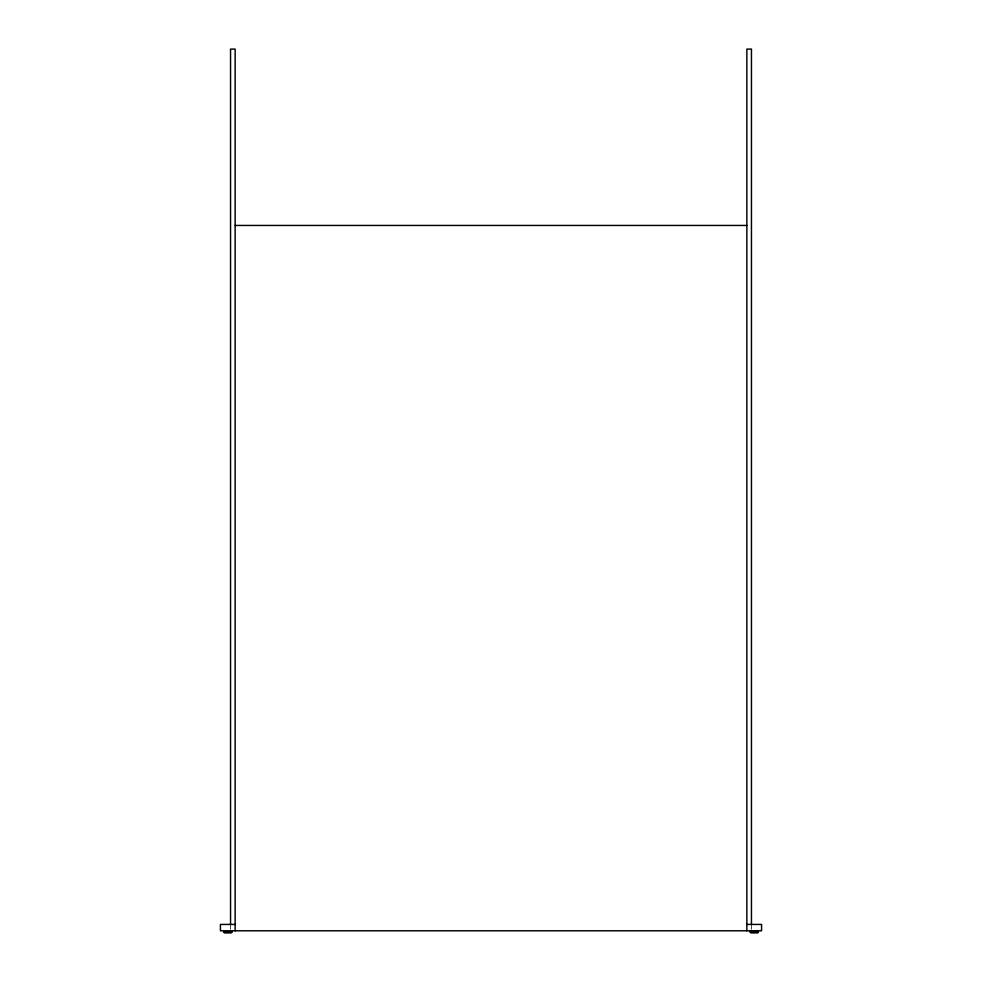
<?xml version="1.0" encoding="UTF-8"?>
<svg xmlns="http://www.w3.org/2000/svg" width="982" height="982" viewBox="0 0 982 982"><rect width="100%" height="100%" fill="white"/><g stroke="black" fill="none" stroke-linecap="round" stroke-linejoin="round"><path stroke-width="0.74" stroke-dasharray="4.91 3.68" d="M751.451 924.43L751.451 929.512M230.549 924.43L230.549 929.512"/><path stroke-width="1.47" d="M235.14 225.443L746.86 225.443M235.14 924.43L220.434 924.43L220.434 930.789L761.566 930.789L761.566 924.43L746.86 924.43M749.978 931.488L758.448 931.488M229.898 931.844L232.022 931.844M223.552 932.2L232.022 932.2M749.978 932.2L752.102 932.2M756.324 932.2L758.448 932.2M224.375 932.9L231.2 932.9M750.764 932.9L757.65 932.9M751.451 924.43L751.451 49.1L746.86 49.1L746.86 930.789M235.14 930.789L235.14 49.1L230.549 49.1L230.549 924.43"/></g></svg>
